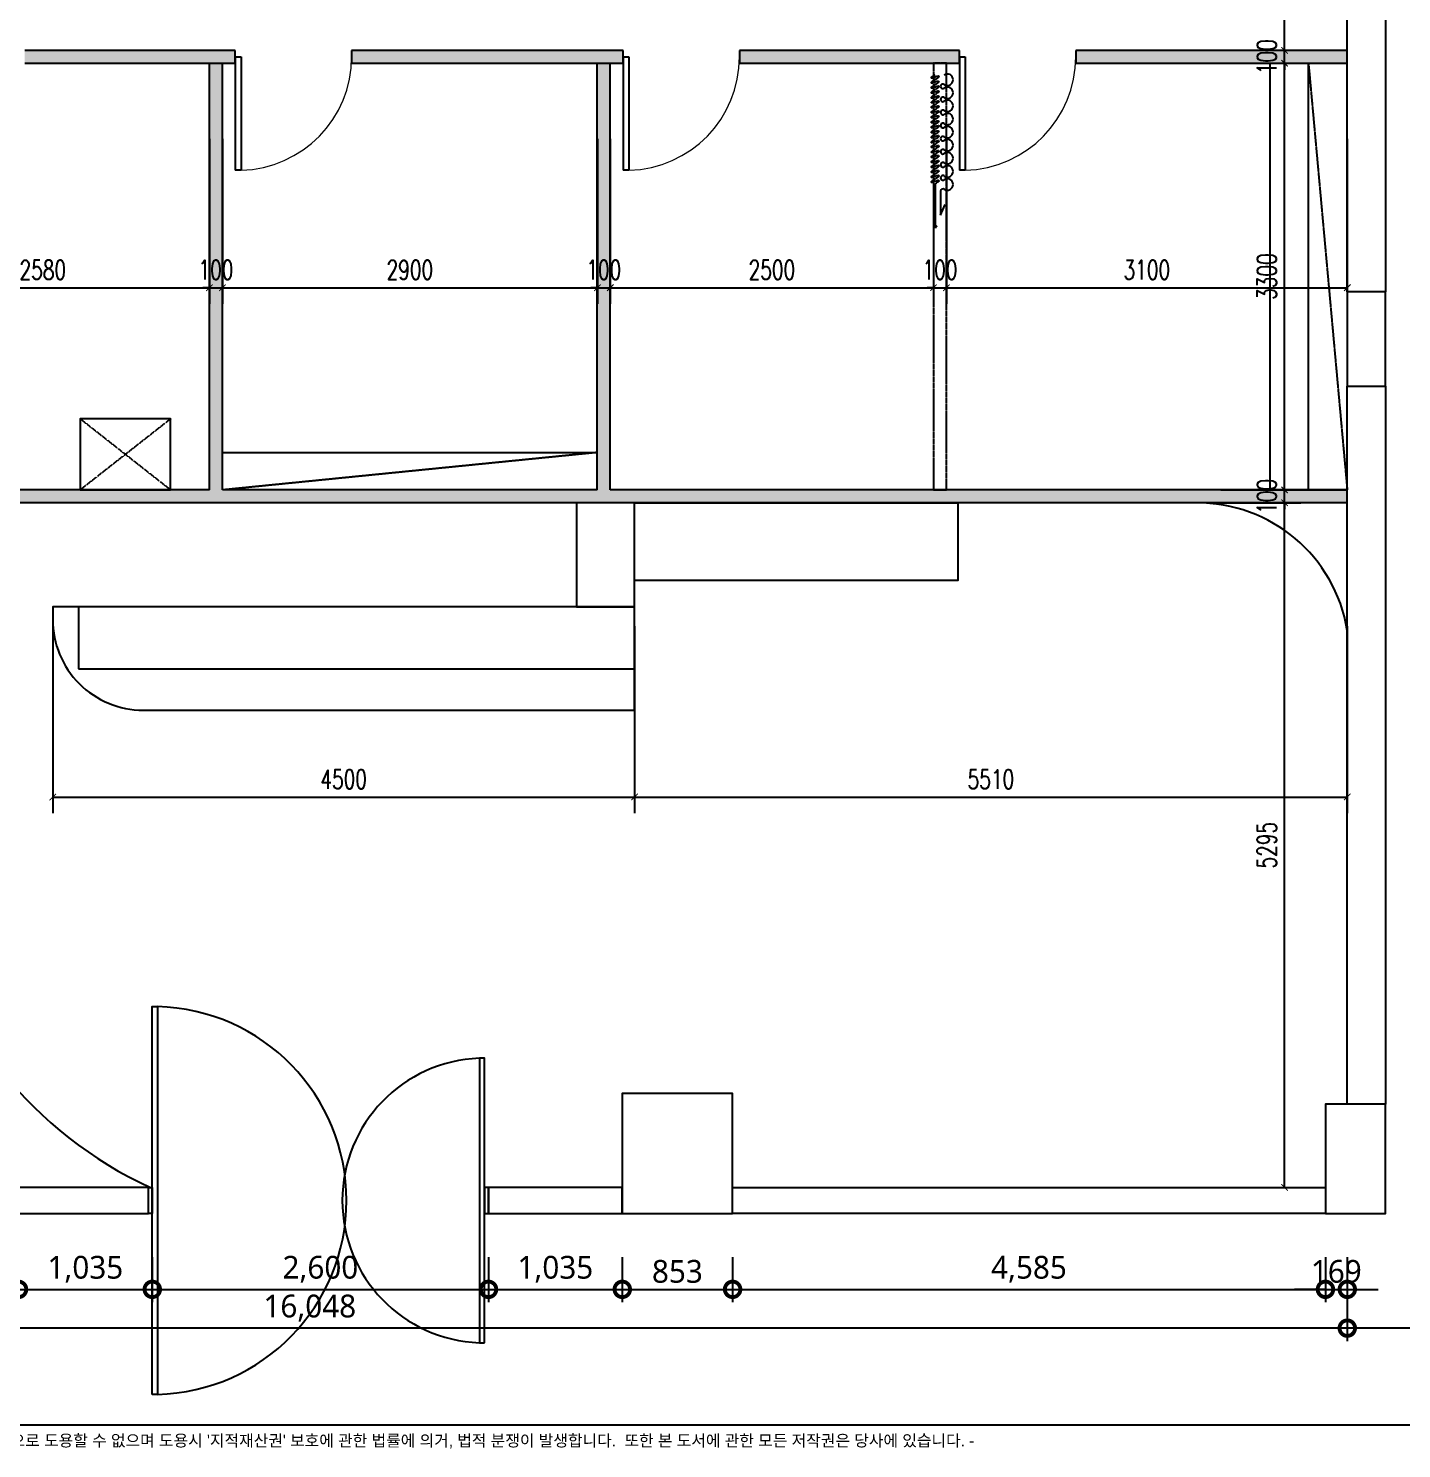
# Model space of a CAD drawing. Header units: millimetres. Extents: x -4 to 86791, y -1 to 44030.
# Drawn here: x 16558 to 27178, y 15153 to 26138 of the extents above; entities that cross this region are included whole.
import ezdxf
from ezdxf.enums import TextEntityAlignment as Align

# ---------------------------------------------------------------- set-up
doc = ezdxf.new("R2010")
doc.units = ezdxf.units.MM
doc.linetypes.add('$0$DASH', pattern=[0.35, 0.25, -0.1])
doc.linetypes.add('DASH', pattern=[0.35, 0.25, -0.1])
for name, color, linetype in [('0-窗帘', 3, 'Continuous'), ('07-DIM WAL', 5, 'Continuous'), ('2CONTINUOUS', 2, 'Continuous'), ('5.\\M+3C3A2\\M+3C8A3', 4, 'Continuous'), ('CO-DO-FR', 7, 'Continuous'), ('CO-DOOR', 8, 'Continuous'), ('FORM(YOURNAME)-11', 1, 'Continuous'), ('PUB_DIM', 3, 'Continuous'), ('PUB_HATCH', 8, 'Continuous'), ('WALL', 9, 'Continuous'), ('WINDOW', 4, 'Continuous')]:
    doc.layers.add(name, color=color, linetype=linetype)
doc.styles.add('_TCH_DIM_T3', font='SIMPLEX', dxfattribs={"width": 0.705882, "bigfont": 'GBCBIG'})
doc.styles.add('DAWIN', font='')
doc.styles.add('YOURNAME', font='HYWULM.TTF')
doc.styles.get('DAWIN').set_extended_font_data('NanumSquare')
doc.dimstyles.new('60', dxfattribs={"dimscale": 80, "dimtxt": 2.2, "dimasz": 3, "dimexe": 1.25, "dimexo": 0.625, "dimtad": 1, "dimdec": 0, "dimzin": 0, "dimdsep": 46, "dimlunit": 6, "dimtxsty": 'DAWIN', "dimblk1": 'DOTSMALL', "dimblk2": 'DOTSMALL', "dimsah": 1, "dimcen": 0.001, "dimclrd": 1, "dimclre": 1, "dimclrt": 3, "dimadec": 0, "dimazin": 0, "dimtfac": 1, "dimtdec": 0, "dimtix": 1, "dimtmove": 2, "dimatfit": 3, "dimldrblk": 'DOTSMALL', "dimfxl": 0, "dimtolj": 1, "dimtzin": 0, "dimarcsym": 0})
doc.dimstyles.new('_TCH_ARCH&&50', dxfattribs={"dimtxt": 148.75, "dimasz": 50, "dimexe": 125, "dimexo": 150, "dimgap": 63.125, "dimtad": 1, "dimdec": 0, "dimrnd": 5, "dimzin": 0, "dimdsep": 46, "dimtxsty": '_TCH_DIM_T3', "dimblk": 'ARCHTICK', "dimcen": 0.09, "dimclrt": 7, "dimazin": 2, "dimtfac": 1, "dimtdec": 0, "dimtix": 1, "dimtmove": 2, "dimatfit": 3, "dimfxl": 0, "dimtolj": 1, "dimtzin": 0, "dimarcsym": 0})

# ---------------------------------------------------------------- blocks, each defined once
blk = doc.blocks.new('FORM-PLAN')
at = {"layer": 'Defpoints', "color": 158}
blk.add_line((1346, -1285), (-71444, -1285), dxfattribs=at)
blk.add_lwpolyline([(-69444, 53115), (-64, 53115), (-64, 1215), (-69444, 1215)], close=True, dxfattribs=at)
at = {"layer": 'FORM(YOURNAME)-11', "color": 1, "style": 'YOURNAME'}
blk.add_text("- \\M+3BABB \\M+3B5B5\\M+3BCAD\\M+3B4C2 \\M+3BEEE\\M+3B6B0\\M+3C7D1 \\M+3B0E6\\M+3BFEC\\M+3BFA1\\M+3B5B5 \\M+3B9AB\\M+3B4DC\\M+3C0B8\\M+3B7CE \\M+3B5B5\\M+3BFEB\\M+3C7D2 \\M+3BCF6 \\M+3BEF8\\M+3C0B8\\M+3B8E7 \\M+3B5B5\\M+3BFEB\\M+3BDC3 '\\M+3C1F6\\M+3C0FB\\M+3C0E7\\M+3BBEA\\M+3B1C7' \\M+3BAB8\\M+3C8A3\\M+3BFA1 \\M+3B0FC\\M+3C7D1 \\M+3B9FD\\M+3B7FC\\M+3BFA1 \\M+3C0C7\\M+3B0C5, \\M+3B9FD\\M+3C0FB \\M+3BAD0\\M+3C0EF\\M+3C0CC \\M+3B9DF\\M+3BBFD\\M+3C7D5\\M+3B4CF\\M+3B4D9.  \\M+3B6C7\\M+3C7D1 \\M+3BABB \\M+3B5B5\\M+3BCAD\\M+3BFA1 \\M+3B0FC\\M+3C7D1 \\M+3B8F0\\M+3B5E7 \\M+3C0FA\\M+3C0DB\\M+3B1C7\\M+3C0BA \\M+3B4E7\\M+3BBE7\\M+3BFA1 \\M+3C0D6\\M+3BDC0\\M+3B4CF\\M+3B4D9. -", height=300, dxfattribs=at).set_placement((-32990, -1685), align=Align.MIDDLE_CENTER)
at = {"layer": 'FORM(YOURNAME)-11', "color": 3, "style": 'YOURNAME'}
for tag, height, p in [('1', 450, (9905, 18188)), ('2', 450, (9905, 17544)), ('3', 450, (9905, 16257)), ('4', 450, (9905, 14326)), ('5', 515, (9905, 12009)), ('6', 515, (9905, 9757)), ('7', 515, (9905, 7504)), ('8', 515, (9905, 5252)), ('9', 515, (9905, 2999)), ('10', 515, (5655, 811)), ('11', 515, (9905, 747)), ('12', 515, (5655, -1441)), ('13', 515, (9905, -1441))]:
    blk.add_attdef(tag, text='', height=height, dxfattribs=at).set_placement(p, align=Align.MIDDLE_RIGHT)
blk = doc.blocks.new('*U150')
at = {"xscale": 0.3000000000000001, "yscale": 0.3000000000000001, "zscale": 0.3000000000000001}
blk.add_blockref('FORM-PLAN', (29208, 15721), dxfattribs=at)
blk = doc.blocks.new('_DOTSMALL')
at = {"color": 0, "linetype": 'ByBlock', "const_width": 0.5}
blk.add_lwpolyline([(-0.0625, 0, 1), (0.0625, 0, 1)], format="xyb", close=True, dxfattribs=at)
blk = doc.blocks.new('*D63')
at = {"layer": '07-DIM WAL', "color": 1, "lineweight": -2, "ltscale": 10, "transparency": 16777216}
for p, q in [((10710, 16635), (10710, 15985)), ((26758, 16635), (26758, 15985)), ((26758, 16085), (10710, 16085))]:
    blk.add_line(p, q, dxfattribs=at)
at = {"layer": 'Defpoints', "color": 0, "ltscale": 10, "transparency": 16777216}
for p in [(10710, 16685), (26758, 16685), (10710, 16085)]:
    blk.add_point(p, dxfattribs=at)
at = {"layer": '07-DIM WAL', "color": 1, "lineweight": -2, "ltscale": 10, "transparency": 16777216, "xscale": 240, "yscale": 240, "zscale": 240, "rotation": 180}
blk.add_blockref('_DOTSMALL', (10710, 16085), dxfattribs=at)
at = {"layer": '07-DIM WAL', "color": 1, "lineweight": -2, "ltscale": 10, "transparency": 16777216, "xscale": 240, "yscale": 240, "zscale": 240}
blk.add_blockref('_DOTSMALL', (26758, 16085), dxfattribs=at)
at = {"layer": '07-DIM WAL', "color": 3, "ltscale": 10, "transparency": 16777216, "insert": (18734, 16240), "char_height": 176, "attachment_point": 5, "style": 'DAWIN'}
blk.add_mtext('\\A1;16,048', dxfattribs=at)
blk = doc.blocks.new('*D67')
at = {"layer": '07-DIM WAL', "color": 1, "lineweight": -2, "ltscale": 10, "transparency": 16777216}
for p, q in [((16481, 16635), (16481, 16285)), ((17516, 16635), (17516, 16285)), ((16481, 16385), (17516, 16385))]:
    blk.add_line(p, q, dxfattribs=at)
at = {"layer": 'Defpoints', "color": 0, "ltscale": 10, "transparency": 16777216}
for p in [(16481, 16685), (17516, 16685), (17516, 16385)]:
    blk.add_point(p, dxfattribs=at)
at = {"layer": '07-DIM WAL', "color": 1, "lineweight": -2, "ltscale": 10, "transparency": 16777216, "xscale": 240, "yscale": 240, "zscale": 240, "rotation": 180}
blk.add_blockref('_DOTSMALL', (16481, 16385), dxfattribs=at)
at = {"layer": '07-DIM WAL', "color": 1, "lineweight": -2, "ltscale": 10, "transparency": 16777216, "xscale": 240, "yscale": 240, "zscale": 240}
blk.add_blockref('_DOTSMALL', (17516, 16385), dxfattribs=at)
at = {"layer": '07-DIM WAL', "color": 3, "ltscale": 10, "transparency": 16777216, "insert": (16998, 16540), "char_height": 176, "attachment_point": 5, "style": 'DAWIN'}
blk.add_mtext('\\A1;1,035', dxfattribs=at)
blk = doc.blocks.new('*D68')
at = {"layer": '07-DIM WAL', "color": 1, "lineweight": -2, "ltscale": 10, "transparency": 16777216}
for p, q in [((17516, 16635), (17516, 16285)), ((20116, 16635), (20116, 16285)), ((17516, 16385), (20116, 16385))]:
    blk.add_line(p, q, dxfattribs=at)
at = {"layer": 'Defpoints', "color": 0, "ltscale": 10, "transparency": 16777216}
for p in [(17516, 16685), (20116, 16685), (20116, 16385)]:
    blk.add_point(p, dxfattribs=at)
at = {"layer": '07-DIM WAL', "color": 1, "lineweight": -2, "ltscale": 10, "transparency": 16777216, "xscale": 240, "yscale": 240, "zscale": 240, "rotation": 180}
blk.add_blockref('_DOTSMALL', (17516, 16385), dxfattribs=at)
at = {"layer": '07-DIM WAL', "color": 1, "lineweight": -2, "ltscale": 10, "transparency": 16777216, "xscale": 240, "yscale": 240, "zscale": 240}
blk.add_blockref('_DOTSMALL', (20116, 16385), dxfattribs=at)
at = {"layer": '07-DIM WAL', "color": 3, "ltscale": 10, "transparency": 16777216, "insert": (18816, 16540), "char_height": 176, "attachment_point": 5, "style": 'DAWIN'}
blk.add_mtext('\\A1;2,600', dxfattribs=at)
blk = doc.blocks.new('*D69')
at = {"layer": '07-DIM WAL', "color": 1, "lineweight": -2, "ltscale": 10, "transparency": 16777216}
for p, q in [((20116, 16635), (20116, 16285)), ((21151, 16635), (21151, 16285)), ((20116, 16385), (21151, 16385))]:
    blk.add_line(p, q, dxfattribs=at)
at = {"layer": 'Defpoints', "color": 0, "ltscale": 10, "transparency": 16777216}
for p in [(20116, 16685), (21151, 16685), (21151, 16385)]:
    blk.add_point(p, dxfattribs=at)
at = {"layer": '07-DIM WAL', "color": 1, "lineweight": -2, "ltscale": 10, "transparency": 16777216, "xscale": 240, "yscale": 240, "zscale": 240, "rotation": 180}
blk.add_blockref('_DOTSMALL', (20116, 16385), dxfattribs=at)
at = {"layer": '07-DIM WAL', "color": 1, "lineweight": -2, "ltscale": 10, "transparency": 16777216, "xscale": 240, "yscale": 240, "zscale": 240}
blk.add_blockref('_DOTSMALL', (21151, 16385), dxfattribs=at)
at = {"layer": '07-DIM WAL', "color": 3, "ltscale": 10, "transparency": 16777216, "insert": (20633, 16540), "char_height": 176, "attachment_point": 5, "style": 'DAWIN'}
blk.add_mtext('\\A1;1,035', dxfattribs=at)
blk = doc.blocks.new('*D70')
at = {"layer": '07-DIM WAL', "color": 1, "lineweight": -2, "ltscale": 10, "transparency": 16777216}
for p, q in [((21151, 16635), (21151, 16285)), ((22004, 16635), (22004, 16285)), ((21151, 16385), (22004, 16385))]:
    blk.add_line(p, q, dxfattribs=at)
at = {"layer": 'Defpoints', "color": 0, "ltscale": 10, "transparency": 16777216}
for p in [(21151, 16685), (22004, 16685), (22004, 16385)]:
    blk.add_point(p, dxfattribs=at)
at = {"layer": '07-DIM WAL', "color": 1, "lineweight": -2, "ltscale": 10, "transparency": 16777216, "xscale": 240, "yscale": 240, "zscale": 240, "rotation": 180}
blk.add_blockref('_DOTSMALL', (21151, 16385), dxfattribs=at)
at = {"layer": '07-DIM WAL', "color": 1, "lineweight": -2, "ltscale": 10, "transparency": 16777216, "xscale": 240, "yscale": 240, "zscale": 240}
blk.add_blockref('_DOTSMALL', (22004, 16385), dxfattribs=at)
at = {"layer": '07-DIM WAL', "color": 3, "ltscale": 10, "transparency": 16777216, "insert": (21577, 16523), "char_height": 176, "attachment_point": 5, "style": 'DAWIN'}
blk.add_mtext('\\A1;853', dxfattribs=at)
blk = doc.blocks.new('*D71')
at = {"layer": '07-DIM WAL', "color": 1, "lineweight": -2, "ltscale": 10, "transparency": 16777216}
for p, q in [((22004, 16635), (22004, 16285)), ((26589, 16635), (26589, 16285)), ((22004, 16385), (26589, 16385))]:
    blk.add_line(p, q, dxfattribs=at)
at = {"layer": 'Defpoints', "color": 0, "ltscale": 10, "transparency": 16777216}
for p in [(22004, 16685), (26589, 16685), (26589, 16385)]:
    blk.add_point(p, dxfattribs=at)
at = {"layer": '07-DIM WAL', "color": 1, "lineweight": -2, "ltscale": 10, "transparency": 16777216, "xscale": 240, "yscale": 240, "zscale": 240, "rotation": 180}
blk.add_blockref('_DOTSMALL', (22004, 16385), dxfattribs=at)
at = {"layer": '07-DIM WAL', "color": 1, "lineweight": -2, "ltscale": 10, "transparency": 16777216, "xscale": 240, "yscale": 240, "zscale": 240}
blk.add_blockref('_DOTSMALL', (26589, 16385), dxfattribs=at)
at = {"layer": '07-DIM WAL', "color": 3, "ltscale": 10, "transparency": 16777216, "insert": (24296, 16540), "char_height": 176, "attachment_point": 5, "style": 'DAWIN'}
blk.add_mtext('\\A1;4,585', dxfattribs=at)
blk = doc.blocks.new('*D72')
at = {"layer": '07-DIM WAL', "color": 1, "lineweight": -2, "ltscale": 10, "transparency": 16777216}
for p, q in [((26589, 16635), (26589, 16285)), ((26758, 16635), (26758, 16285)), ((26589, 16385), (26349, 16385)), ((26589, 16385), (26758, 16385)), ((26758, 16385), (26998, 16385))]:
    blk.add_line(p, q, dxfattribs=at)
at = {"layer": 'Defpoints', "color": 0, "ltscale": 10, "transparency": 16777216}
for p in [(26589, 16685), (26758, 16685), (26758, 16385)]:
    blk.add_point(p, dxfattribs=at)
at = {"layer": '07-DIM WAL', "color": 1, "lineweight": -2, "ltscale": 10, "transparency": 16777216, "xscale": 240, "yscale": 240, "zscale": 240}
blk.add_blockref('_DOTSMALL', (26589, 16385), dxfattribs=at)
at = {"layer": '07-DIM WAL', "color": 1, "lineweight": -2, "ltscale": 10, "transparency": 16777216, "xscale": 240, "yscale": 240, "zscale": 240, "rotation": 180}
blk.add_blockref('_DOTSMALL', (26758, 16385), dxfattribs=at)
at = {"layer": '07-DIM WAL', "color": 3, "ltscale": 10, "transparency": 16777216, "insert": (26673, 16523), "char_height": 176, "attachment_point": 5, "style": 'DAWIN'}
blk.add_mtext('\\A1;169', dxfattribs=at)
blk = doc.blocks.new('VUFASU3')
at = {"layer": '2CONTINUOUS', "ltscale": 10}
for points in [[(275470, -6973), (275174, -6973), (275174, -7703), (275470, -7703)], [(275470, -7703), (275470, -6973)], [(270420, -14102), (270420, -13174), (269567, -13174), (269567, -14102)], [(275470, -13257), (275005, -13257), (275005, -14102)], [(275005, -14102), (275470, -14102), (275470, -13257)]]:
    blk.add_lwpolyline(points, dxfattribs=at)
at = {"layer": '5.\\M+3C3A2\\M+3C8A3', "ltscale": 10}
for points in [[(275174, -1352), (275470, -1352), (275470, -6973), (275174, -6973)], [(275174, -7703), (275470, -7703), (275470, -13257), (275174, -13257)], [(265902, -13902), (264897, -13902), (264897, -14102), (265902, -14102)], [(269567, -13902), (268532, -13902), (268532, -14102), (269567, -14102)], [(270420, -13902), (275005, -13902), (275005, -14102), (270420, -14102)]]:
    blk.add_lwpolyline(points, close=True, dxfattribs=at)
for points in [[(268532, -14102), (268532, -14102)], [(269567, -14102), (270420, -14102)]]:
    blk.add_lwpolyline(points, dxfattribs=at)
at = {"layer": 'CO-DO-FR'}
for points in [[(265902, -13902), (265932, -13902), (265932, -14102), (265902, -14102)], [(268532, -13902), (268502, -13902), (268502, -14102), (268532, -14102)]]:
    blk.add_lwpolyline(points, close=True, dxfattribs=at)
at = {"layer": 'CO-DOOR'}
for points in [[(265932, -15502), (265932, -12502), (265972, -12502), (265972, -15502)], [(268502, -15102), (268502, -12902), (268462, -12902), (268462, -15102)]]:
    blk.add_lwpolyline(points, close=True, dxfattribs=at)
for centre, radius, start, end in [((265935, -14002), 1500, 271.4126, 88.5874), ((268503, -14002), 1101, 92.1107, 267.8893)]:
    blk.add_arc(centre, radius, start, end, dxfattribs=at)
blk = doc.blocks.new('A$C709E0561')
at = {"layer": '0-窗帘'}
for p, q in [((849, 29), (1192, 29)), ((905, 71), (1091, 71)), ((1091, 71), (1009, 108))]:
    blk.add_line(p, q, dxfattribs=at)
for centre, start, end in [((1208, 61), 206.8177, 243.0269), ((1208, -3), 116.9731, 153.1823)]:
    blk.add_arc(centre, 36.1, start, end, dxfattribs=at)
for centre, major_axis, start_param, end_param in [((44, 124), (-31.3, 31.3), -0.785341, 1.400999), ((44, 124), (-31.3, 31.3), 3.311504, 5.497844), ((145, 124), (-31.3, 31.3), -0.785341, 1.400999), ((145, 124), (-31.3, 31.3), 3.311504, 5.497844), ((246, 124), (31.3, 31.3), 0.785455, 2.971795), ((246, 124), (31.3, 31.3), 4.8823, 7.06864), ((348, 124), (31.3, 31.3), 0.785455, 2.971795), ((348, 124), (-31.3, 31.3), 3.311504, 5.497844), ((449, 124), (31.3, 31.3), 0.785455, 2.971795), ((449, 124), (-31.3, 31.3), 3.311504, 5.497844), ((550, 124), (-31.3, 31.3), -0.785341, 1.400999), ((550, 124), (-31.3, 31.3), 3.311504, 5.497844), ((651, 124), (31.3, 31.3), 0.785455, 2.971795), ((651, 124), (-31.3, 31.3), 3.311504, 5.497844), ((753, 124), (31.3, 31.3), 0.785455, 2.971795), ((753, 124), (-31.3, 31.3), 3.311504, 5.497844), ((854, 124), (31.3, 31.3), 0.785455, 2.971795), ((854, 124), (31.3, 31.3), 4.8823, 7.06864), ((95, 89), (12.6, 12.6), 1.740708, 3.927048), ((95, 89), (12.6, 12.6), 3.927048, 6.113388), ((196, 89), (-12.6, 12.6), 0.169911, 4.542591), ((297, 89), (-12.6, 12.6), 0.169911, 4.542591), ((398, 89), (-12.6, 12.6), 0.169911, 4.542591), ((500, 89), (12.6, 12.6), 1.740708, 3.927048), ((500, 89), (12.6, 12.6), 3.927048, 6.113388), ((601, 89), (-12.6, 12.6), 0.169911, 4.542591), ((702, 89), (-12.6, 12.6), 0.169911, 4.542591), ((803, 89), (12.6, 12.6), 1.740708, 6.113388), ((905, 89), (-12.6, 12.6), 0.169911, 2.356251)]:
    blk.add_ellipse(centre, major_axis=major_axis, ratio=1, start_param=start_param, end_param=end_param, dxfattribs=at)
at = {"layer": '0-窗帘', "extrusion": (0, 0, -1)}
for centre, start_param, end_param in [((14, 29), 1.716714, 4.858306), ((33, 29), -1.424879, 1.716714), ((52, 29), 1.716714, 4.858306), ((72, 29), -1.424879, 1.716714), ((91, 29), 1.716714, 4.858306), ((110, 29), -1.424879, 1.716714), ((129, 29), 1.716714, 4.858306), ((148, 29), -1.424879, 1.716714), ((168, 29), 1.716714, 4.858306), ((187, 29), -1.424879, 1.716714), ((206, 29), 1.716714, 4.858306), ((225, 29), -1.424879, 1.716714), ((244, 29), 1.716714, 4.858306), ((264, 29), -1.424879, 1.716714), ((283, 29), 1.716714, 4.858306), ((302, 29), -1.424879, 1.716714), ((321, 29), 1.716714, 4.858306), ((340, 29), -1.424879, 1.716714), ((360, 29), 1.716714, 4.858306), ((379, 29), -1.424879, 1.716714), ((398, 29), 1.716714, 4.858306), ((417, 29), -1.424879, 1.716714), ((436, 29), 1.716714, 4.858306), ((456, 29), -1.424879, 1.716714), ((475, 29), 1.716714, 4.858306), ((494, 29), -1.424879, 1.716714), ((513, 29), 1.716714, 4.858306), ((532, 29), -1.424879, 1.716714), ((551, 29), 1.716714, 4.858306), ((571, 29), -1.424879, 1.716714), ((590, 29), 1.716714, 4.858306), ((609, 29), -1.424879, 1.716714), ((628, 29), 1.716714, 4.858306), ((647, 29), -1.424879, 1.716714), ((667, 29), 1.716714, 4.858306), ((686, 29), -1.424879, 1.716714), ((705, 29), 1.716714, 4.858306), ((724, 29), -1.424879, 1.716714), ((743, 29), 1.716714, 4.858306), ((763, 29), -1.424879, 1.716714), ((782, 29), 1.716714, 4.858306), ((801, 29), -1.424879, 1.716714), ((820, 29), 1.716714, 4.858306), ((839, 29), -1.424879, 1.716714)]:
    blk.add_ellipse(centre, major_axis=(-16.5, 28.6), ratio=0.254545, start_param=start_param, end_param=end_param, dxfattribs=at)
blk = doc.blocks.new('_ArchTick')
at = {"color": 0, "linetype": 'ByBlock', "const_width": 0.15}
blk.add_lwpolyline([(-0.5, -0.5), (0.5, 0.5)], dxfattribs=at)
blk = doc.blocks.new('*D103')
at = {"layer": 'Defpoints', "color": 0, "transparency": 16777216}
for p in [(25630, 22468), (26273, 22468), (25630, 17173)]:
    blk.add_point(p, dxfattribs=at)
at = {"layer": 'PUB_DIM', "color": 0, "lineweight": -2, "transparency": 16777216}
for p, q in [((25780, 22468), (26398, 22468)), ((26273, 17173), (26273, 22468)), ((25780, 17173), (26398, 17173))]:
    blk.add_line(p, q, dxfattribs=at)
at = {"layer": 'PUB_DIM', "color": 0, "lineweight": -2, "transparency": 16777216, "xscale": 50, "yscale": 50, "zscale": 50}
for p, rotation in [((26273, 22468), 90), ((26273, 17173), 270)]:
    blk.add_blockref('_ArchTick', p, dxfattribs=dict(at, rotation=rotation))
at = {"layer": 'PUB_DIM', "color": 7, "transparency": 16777216, "insert": (26136, 19820), "char_height": 148.8, "attachment_point": 5, "rotation": 90, "style": '_TCH_DIM_T3'}
blk.add_mtext('\\A1;5295', dxfattribs=at)
blk = doc.blocks.new('*D104')
at = {"layer": 'Defpoints', "color": 0, "transparency": 16777216}
for p in [(25630, 22568), (26273, 22568), (25630, 22468)]:
    blk.add_point(p, dxfattribs=at)
at = {"layer": 'PUB_DIM', "color": 0, "lineweight": -2, "transparency": 16777216}
for p, q in [((25780, 22568), (26398, 22568)), ((26273, 22568), (26273, 22618)), ((26273, 22468), (26273, 22568)), ((25780, 22468), (26398, 22468)), ((26273, 22468), (26273, 22418))]:
    blk.add_line(p, q, dxfattribs=at)
at = {"layer": 'PUB_DIM', "color": 0, "lineweight": -2, "transparency": 16777216, "xscale": 50, "yscale": 50, "zscale": 50}
for p, rotation in [((26273, 22568), 270), ((26273, 22468), 90)]:
    blk.add_blockref('_ArchTick', p, dxfattribs=dict(at, rotation=rotation))
at = {"layer": 'PUB_DIM', "color": 7, "transparency": 16777216, "insert": (26136, 22518), "char_height": 148.8, "attachment_point": 5, "rotation": 90, "style": '_TCH_DIM_T3'}
blk.add_mtext('\\A1;100', dxfattribs=at)
blk = doc.blocks.new('*D105')
at = {"layer": 'Defpoints', "color": 0, "transparency": 16777216}
for p in [(25630, 25868), (26273, 25868), (25630, 22568)]:
    blk.add_point(p, dxfattribs=at)
at = {"layer": 'PUB_DIM', "color": 0, "lineweight": -2, "transparency": 16777216}
for p, q in [((25780, 25868), (26398, 25868)), ((26273, 22568), (26273, 25868)), ((25780, 22568), (26398, 22568))]:
    blk.add_line(p, q, dxfattribs=at)
at = {"layer": 'PUB_DIM', "color": 0, "lineweight": -2, "transparency": 16777216, "xscale": 50, "yscale": 50, "zscale": 50}
for p, rotation in [((26273, 25868), 90), ((26273, 22568), 270)]:
    blk.add_blockref('_ArchTick', p, dxfattribs=dict(at, rotation=rotation))
at = {"layer": 'PUB_DIM', "color": 7, "transparency": 16777216, "insert": (26136, 24218), "char_height": 148.8, "attachment_point": 5, "rotation": 90, "style": '_TCH_DIM_T3'}
blk.add_mtext('\\A1;3300', dxfattribs=at)
blk = doc.blocks.new('*D106')
at = {"layer": 'Defpoints', "color": 0, "transparency": 16777216}
for p in [(25630, 25968), (26273, 25968), (25630, 25868)]:
    blk.add_point(p, dxfattribs=at)
at = {"layer": 'PUB_DIM', "color": 0, "lineweight": -2, "transparency": 16777216}
for p, q in [((25780, 25968), (26398, 25968)), ((26273, 25968), (26273, 26018)), ((26273, 25868), (26273, 25968)), ((25780, 25868), (26398, 25868)), ((26273, 25868), (26273, 25818))]:
    blk.add_line(p, q, dxfattribs=at)
at = {"layer": 'PUB_DIM', "color": 0, "lineweight": -2, "transparency": 16777216, "xscale": 50, "yscale": 50, "zscale": 50}
for p, rotation in [((26273, 25968), 270), ((26273, 25868), 90)]:
    blk.add_blockref('_ArchTick', p, dxfattribs=dict(at, rotation=rotation))
at = {"layer": 'PUB_DIM', "color": 7, "transparency": 16777216, "insert": (26136, 25918), "char_height": 148.8, "attachment_point": 5, "rotation": 90, "style": '_TCH_DIM_T3'}
blk.add_mtext('\\A1;100', dxfattribs=at)
blk = doc.blocks.new('*D107')
at = {"layer": 'Defpoints', "color": 0, "transparency": 16777216}
for p in [(25630, 27468), (26273, 27468), (25630, 25968)]:
    blk.add_point(p, dxfattribs=at)
at = {"layer": 'PUB_DIM', "color": 0, "lineweight": -2, "transparency": 16777216}
for p, q in [((25780, 27468), (26398, 27468)), ((26273, 25968), (26273, 27468)), ((25780, 25968), (26398, 25968))]:
    blk.add_line(p, q, dxfattribs=at)
at = {"layer": 'PUB_DIM', "color": 0, "lineweight": -2, "transparency": 16777216, "xscale": 50, "yscale": 50, "zscale": 50}
for p, rotation in [((26273, 27468), 90), ((26273, 25968), 270)]:
    blk.add_blockref('_ArchTick', p, dxfattribs=dict(at, rotation=rotation))
at = {"layer": 'PUB_DIM', "color": 7, "transparency": 16777216, "insert": (26136, 26718), "char_height": 148.8, "attachment_point": 5, "rotation": 90, "style": '_TCH_DIM_T3'}
blk.add_mtext('\\A1;1500', dxfattribs=at)
blk = doc.blocks.new('*D129')
at = {"layer": 'Defpoints', "color": 0, "transparency": 16777216}
for p in [(16746, 21665), (21246, 21665), (21246, 20193)]:
    blk.add_point(p, dxfattribs=at)
at = {"layer": 'PUB_DIM', "color": 0, "lineweight": -2, "transparency": 16777216}
for p, q in [((16746, 21515), (16746, 20068)), ((21246, 21515), (21246, 20068)), ((16746, 20193), (21246, 20193))]:
    blk.add_line(p, q, dxfattribs=at)
at = {"layer": 'PUB_DIM', "color": 0, "lineweight": -2, "transparency": 16777216, "xscale": 50, "yscale": 50, "zscale": 50, "rotation": 180}
blk.add_blockref('_ArchTick', (16746, 20193), dxfattribs=at)
at = {"layer": 'PUB_DIM', "color": 0, "lineweight": -2, "transparency": 16777216, "xscale": 50, "yscale": 50, "zscale": 50}
blk.add_blockref('_ArchTick', (21246, 20193), dxfattribs=at)
at = {"layer": 'PUB_DIM', "color": 7, "transparency": 16777216, "insert": (18996, 20330), "char_height": 148.8, "attachment_point": 5, "style": '_TCH_DIM_T3'}
blk.add_mtext('\\A1;4500', dxfattribs=at)
blk = doc.blocks.new('*D130')
at = {"layer": 'Defpoints', "color": 0, "transparency": 16777216}
for p in [(21246, 21665), (26758, 21665), (26758, 20193)]:
    blk.add_point(p, dxfattribs=at)
at = {"layer": 'PUB_DIM', "color": 0, "lineweight": -2, "transparency": 16777216}
for p, q in [((21246, 21515), (21246, 20068)), ((26758, 21515), (26758, 20068)), ((21246, 20193), (26758, 20193))]:
    blk.add_line(p, q, dxfattribs=at)
at = {"layer": 'PUB_DIM', "color": 0, "lineweight": -2, "transparency": 16777216, "xscale": 50, "yscale": 50, "zscale": 50, "rotation": 180}
blk.add_blockref('_ArchTick', (21246, 20193), dxfattribs=at)
at = {"layer": 'PUB_DIM', "color": 0, "lineweight": -2, "transparency": 16777216, "xscale": 50, "yscale": 50, "zscale": 50}
blk.add_blockref('_ArchTick', (26758, 20193), dxfattribs=at)
at = {"layer": 'PUB_DIM', "color": 7, "transparency": 16777216, "insert": (24002, 20330), "char_height": 148.8, "attachment_point": 5, "style": '_TCH_DIM_T3'}
blk.add_mtext('\\A1;5510', dxfattribs=at)
blk = doc.blocks.new('*D135')
at = {"layer": 'Defpoints', "color": 0, "transparency": 16777216}
for p in [(23658, 25433), (26758, 25433), (26758, 24132)]:
    blk.add_point(p, dxfattribs=at)
at = {"layer": 'PUB_DIM', "color": 0, "lineweight": -2, "transparency": 16777216}
for p, q in [((23658, 25283), (23658, 24007)), ((26758, 25283), (26758, 24007)), ((23658, 24132), (26758, 24132))]:
    blk.add_line(p, q, dxfattribs=at)
at = {"layer": 'PUB_DIM', "color": 0, "lineweight": -2, "transparency": 16777216, "xscale": 50, "yscale": 50, "zscale": 50, "rotation": 180}
blk.add_blockref('_ArchTick', (23658, 24132), dxfattribs=at)
at = {"layer": 'PUB_DIM', "color": 0, "lineweight": -2, "transparency": 16777216, "xscale": 50, "yscale": 50, "zscale": 50}
blk.add_blockref('_ArchTick', (26758, 24132), dxfattribs=at)
at = {"layer": 'PUB_DIM', "color": 7, "transparency": 16777216, "insert": (25208, 24270), "char_height": 148.8, "attachment_point": 5, "style": '_TCH_DIM_T3'}
blk.add_mtext('\\A1;3100', dxfattribs=at)
blk = doc.blocks.new('*D136')
at = {"layer": 'Defpoints', "color": 0, "transparency": 16777216}
for p in [(23558, 25433), (23658, 25433), (23658, 24132)]:
    blk.add_point(p, dxfattribs=at)
at = {"layer": 'PUB_DIM', "color": 0, "lineweight": -2, "transparency": 16777216}
for p, q in [((23558, 25283), (23558, 24007)), ((23658, 25283), (23658, 24007)), ((23558, 24132), (23508, 24132)), ((23558, 24132), (23658, 24132)), ((23658, 24132), (23708, 24132))]:
    blk.add_line(p, q, dxfattribs=at)
at = {"layer": 'PUB_DIM', "color": 0, "lineweight": -2, "transparency": 16777216, "xscale": 50, "yscale": 50, "zscale": 50}
blk.add_blockref('_ArchTick', (23558, 24132), dxfattribs=at)
at = {"layer": 'PUB_DIM', "color": 0, "lineweight": -2, "transparency": 16777216, "xscale": 50, "yscale": 50, "zscale": 50, "rotation": 180}
blk.add_blockref('_ArchTick', (23658, 24132), dxfattribs=at)
at = {"layer": 'PUB_DIM', "color": 7, "transparency": 16777216, "insert": (23608, 24270), "char_height": 148.8, "attachment_point": 5, "style": '_TCH_DIM_T3'}
blk.add_mtext('\\A1;100', dxfattribs=at)
blk = doc.blocks.new('*D137')
at = {"layer": 'Defpoints', "color": 0, "transparency": 16777216}
for p in [(21058, 25433), (23558, 25433), (23558, 24132)]:
    blk.add_point(p, dxfattribs=at)
at = {"layer": 'PUB_DIM', "color": 0, "lineweight": -2, "transparency": 16777216}
for p, q in [((21058, 25283), (21058, 24007)), ((23558, 25283), (23558, 24007)), ((21058, 24132), (23558, 24132))]:
    blk.add_line(p, q, dxfattribs=at)
at = {"layer": 'PUB_DIM', "color": 0, "lineweight": -2, "transparency": 16777216, "xscale": 50, "yscale": 50, "zscale": 50, "rotation": 180}
blk.add_blockref('_ArchTick', (21058, 24132), dxfattribs=at)
at = {"layer": 'PUB_DIM', "color": 0, "lineweight": -2, "transparency": 16777216, "xscale": 50, "yscale": 50, "zscale": 50}
blk.add_blockref('_ArchTick', (23558, 24132), dxfattribs=at)
at = {"layer": 'PUB_DIM', "color": 7, "transparency": 16777216, "insert": (22308, 24270), "char_height": 148.8, "attachment_point": 5, "style": '_TCH_DIM_T3'}
blk.add_mtext('\\A1;2500', dxfattribs=at)
blk = doc.blocks.new('*D138')
at = {"layer": 'Defpoints', "color": 0, "transparency": 16777216}
for p in [(20958, 25433), (21058, 25433), (21058, 24132)]:
    blk.add_point(p, dxfattribs=at)
at = {"layer": 'PUB_DIM', "color": 0, "lineweight": -2, "transparency": 16777216}
for p, q in [((20958, 25283), (20958, 24007)), ((21058, 25283), (21058, 24007)), ((20958, 24132), (20908, 24132)), ((20958, 24132), (21058, 24132)), ((21058, 24132), (21108, 24132))]:
    blk.add_line(p, q, dxfattribs=at)
at = {"layer": 'PUB_DIM', "color": 0, "lineweight": -2, "transparency": 16777216, "xscale": 50, "yscale": 50, "zscale": 50}
blk.add_blockref('_ArchTick', (20958, 24132), dxfattribs=at)
at = {"layer": 'PUB_DIM', "color": 0, "lineweight": -2, "transparency": 16777216, "xscale": 50, "yscale": 50, "zscale": 50, "rotation": 180}
blk.add_blockref('_ArchTick', (21058, 24132), dxfattribs=at)
at = {"layer": 'PUB_DIM', "color": 7, "transparency": 16777216, "insert": (21008, 24270), "char_height": 148.8, "attachment_point": 5, "style": '_TCH_DIM_T3'}
blk.add_mtext('\\A1;100', dxfattribs=at)
blk = doc.blocks.new('*D139')
at = {"layer": 'Defpoints', "color": 0, "transparency": 16777216}
for p in [(18058, 25433), (20958, 25433), (20958, 24132)]:
    blk.add_point(p, dxfattribs=at)
at = {"layer": 'PUB_DIM', "color": 0, "lineweight": -2, "transparency": 16777216}
for p, q in [((18058, 25283), (18058, 24007)), ((20958, 25283), (20958, 24007)), ((18058, 24132), (20958, 24132))]:
    blk.add_line(p, q, dxfattribs=at)
at = {"layer": 'PUB_DIM', "color": 0, "lineweight": -2, "transparency": 16777216, "xscale": 50, "yscale": 50, "zscale": 50, "rotation": 180}
blk.add_blockref('_ArchTick', (18058, 24132), dxfattribs=at)
at = {"layer": 'PUB_DIM', "color": 0, "lineweight": -2, "transparency": 16777216, "xscale": 50, "yscale": 50, "zscale": 50}
blk.add_blockref('_ArchTick', (20958, 24132), dxfattribs=at)
at = {"layer": 'PUB_DIM', "color": 7, "transparency": 16777216, "insert": (19508, 24270), "char_height": 148.8, "attachment_point": 5, "style": '_TCH_DIM_T3'}
blk.add_mtext('\\A1;2900', dxfattribs=at)
blk = doc.blocks.new('*D140')
at = {"layer": 'Defpoints', "color": 0, "transparency": 16777216}
for p in [(17958, 25433), (18058, 25433), (18058, 24132)]:
    blk.add_point(p, dxfattribs=at)
at = {"layer": 'PUB_DIM', "color": 0, "lineweight": -2, "transparency": 16777216}
for p, q in [((17958, 25283), (17958, 24007)), ((18058, 25283), (18058, 24007)), ((17958, 24132), (17908, 24132)), ((17958, 24132), (18058, 24132)), ((18058, 24132), (18108, 24132))]:
    blk.add_line(p, q, dxfattribs=at)
at = {"layer": 'PUB_DIM', "color": 0, "lineweight": -2, "transparency": 16777216, "xscale": 50, "yscale": 50, "zscale": 50}
blk.add_blockref('_ArchTick', (17958, 24132), dxfattribs=at)
at = {"layer": 'PUB_DIM', "color": 0, "lineweight": -2, "transparency": 16777216, "xscale": 50, "yscale": 50, "zscale": 50, "rotation": 180}
blk.add_blockref('_ArchTick', (18058, 24132), dxfattribs=at)
at = {"layer": 'PUB_DIM', "color": 7, "transparency": 16777216, "insert": (18008, 24270), "char_height": 148.8, "attachment_point": 5, "style": '_TCH_DIM_T3'}
blk.add_mtext('\\A1;100', dxfattribs=at)
blk = doc.blocks.new('*D141')
at = {"layer": 'Defpoints', "color": 0, "transparency": 16777216}
for p in [(15380, 25433), (17958, 25433), (17958, 24132)]:
    blk.add_point(p, dxfattribs=at)
at = {"layer": 'PUB_DIM', "color": 0, "lineweight": -2, "transparency": 16777216}
for p, q in [((15380, 25283), (15380, 24007)), ((17958, 25283), (17958, 24007)), ((15380, 24132), (17958, 24132))]:
    blk.add_line(p, q, dxfattribs=at)
at = {"layer": 'PUB_DIM', "color": 0, "lineweight": -2, "transparency": 16777216, "xscale": 50, "yscale": 50, "zscale": 50, "rotation": 180}
blk.add_blockref('_ArchTick', (15380, 24132), dxfattribs=at)
at = {"layer": 'PUB_DIM', "color": 0, "lineweight": -2, "transparency": 16777216, "xscale": 50, "yscale": 50, "zscale": 50}
blk.add_blockref('_ArchTick', (17958, 24132), dxfattribs=at)
at = {"layer": 'PUB_DIM', "color": 7, "transparency": 16777216, "insert": (16669, 24270), "char_height": 148.8, "attachment_point": 5, "style": '_TCH_DIM_T3'}
blk.add_mtext('\\A1;2580', dxfattribs=at)
blk = doc.blocks.new('$DorLib2D$00000001')
for p, q in [((0.45, 0.975), (0.5, 0.975)), ((0.45, 0), (0.45, 0.975)), ((0.5, 0), (0.5, 0.975)), ((0.5, 0), (0.45, 0))]:
    blk.add_line(p, q)
at = {"lineweight": 13}
blk.add_arc((0.475, 0), 0.975, 91.4693, 180, dxfattribs=at)

msp = doc.modelspace()

# ---------------------------------------------------------------- hatches: boundary and pattern name
at = {"layer": 'PUB_HATCH'}
for points in [[(16529.7, 25867.6), (18157.7, 25867.6), (18157.7, 25967.6), (16529.7, 25967.6)], [(19057.7, 25867.6), (21157.7, 25867.6), (21157.7, 25967.6), (19057.7, 25967.6)], [(22057.7, 25867.6), (23757.7, 25867.6), (23757.7, 25967.6), (22057.7, 25967.6)], [(26757.7, 25967.6), (24657.7, 25967.6), (24657.7, 25867.6), (26757.7, 25867.6)], [(18007.7, 22534.3), (18057.7, 22567.6), (18057.7, 25867.6), (17957.7, 25867.6), (17957.7, 22567.6)], [(21007.7, 22534.3), (21057.7, 22567.6), (21057.7, 25867.6), (20957.7, 25867.6), (20957.7, 22567.6)], [(18007.7, 22534.3), (17957.7, 22567.6), (16329.7, 22567.6), (16329.7, 22467.6), (18007.7, 22467.6)], [(21007.7, 22534.3), (20957.7, 22567.6), (18057.7, 22567.6), (18007.7, 22534.3), (18007.7, 22467.6), (21007.7, 22467.6)], [(26757.7, 22567.6), (21057.7, 22567.6), (21007.7, 22534.3), (21007.7, 22467.6), (26757.7, 22467.6)]]:
    msp.add_hatch(color=256, dxfattribs=at).paths.add_polyline_path(points)

# ---------------------------------------------------------------- linework, layer by layer
at = {"color": 8, "linetype": '$0$DASH', "ltscale": 10}
for p, q in [((17657.7, 22567.6), (16957.7, 23117.6)), ((17657.7, 23117.6), (16957.7, 22567.6))]:
    msp.add_line(p, q, dxfattribs=at)
for p, q in [((16945.7, 21664.6), (16945.7, 21184.6)), ((16945.7, 21184.6), (21245.7, 21184.6))]:
    msp.add_line(p, q)
msp.add_lwpolyline([(23657.7, 25867.6), (23557.7, 25867.6), (23557.7, 22567.6), (23657.7, 22567.6)], close=True, dxfattribs=at)
for points in [[(26157.7, 25867.6), (26157.7, 22567.6), (26757.7, 22567.6)], [(21245.7, 22467.6), (20795.7, 22467.6), (20795.7, 21664.6), (21245.7, 21664.6), (21245.7, 22467.6)]]:
    msp.add_lwpolyline(points)
at = {"color": 8, "linetype": 'DASH', "ltscale": 5}
for points in [[(26457.7, 22567.6), (26457.7, 25867.6), (26757.7, 22567.6)], [(18057.7, 22857.6), (20957.7, 22857.6), (18057.7, 22567.6)]]:
    msp.add_lwpolyline(points, dxfattribs=at)
for points in [[(17657.7, 22567.6), (17657.7, 23117.6), (16957.7, 23117.6), (16957.7, 22567.6)], [(21245.7, 22467.6), (23745.7, 22467.6), (23745.7, 21867.6), (21245.7, 21867.6)]]:
    msp.add_lwpolyline(points, close=True)
msp.add_lwpolyline([(17445.7, 20864.6), (21245.7, 20864.6), (21245.7, 21664.6), (16745.7, 21664.6), (16745.7, 21564.6, 0.4142136)], format="xyb", close=True)
for centre, radius, start, end in [((25600, 21295), 1172.6, 9.1617, 90.6379), ((18820.1, 20042.7), 3158.8, 192.03338, 245.31151)]:
    msp.add_arc(centre, radius, start, end)
at = {"layer": 'WALL'}
for p, q in [((18157.7, 25967.6), (16529.7, 25967.6)), ((18157.7, 25867.6), (18157.7, 25967.6)), ((21157.7, 25967.6), (19057.7, 25967.6)), ((19057.7, 25967.6), (19057.7, 25867.6)), ((21157.7, 25867.6), (21157.7, 25967.6)), ((23757.7, 25967.6), (22057.7, 25967.6)), ((22057.7, 25967.6), (22057.7, 25867.6)), ((23757.7, 25867.6), (23757.7, 25967.6)), ((26757.7, 25967.6), (24657.7, 25967.6)), ((24657.7, 25967.6), (24657.7, 25867.6)), ((26757.7, 25867.6), (26757.7, 25967.6)), ((16529.7, 25867.6), (18157.7, 25867.6)), ((17957.7, 22567.6), (17957.7, 25867.6)), ((17957.7, 25867.6), (18057.7, 25867.6)), ((18057.7, 22567.6), (18057.7, 25867.6)), ((19057.7, 25867.6), (21157.7, 25867.6)), ((20957.7, 22567.6), (20957.7, 25867.6)), ((20957.7, 25867.6), (21057.7, 25867.6)), ((21057.7, 22567.6), (21057.7, 25867.6)), ((22057.7, 25867.6), (23757.7, 25867.6)), ((24657.7, 25867.6), (26757.7, 25867.6)), ((17957.7, 22567.6), (16329.7, 22567.6)), ((20957.7, 22567.6), (18057.7, 22567.6)), ((26757.7, 22567.6), (21057.7, 22567.6)), ((26757.7, 22467.6), (26757.7, 22567.6)), ((18007.7, 22467.6), (16329.7, 22467.6)), ((21007.7, 22467.6), (18007.7, 22467.6)), ((26757.7, 22467.6), (21007.7, 22467.6))]:
    msp.add_line(p, q, dxfattribs=at)

# ---------------------------------------------------------------- block references
msp.add_blockref('*U150', (0, 0))
at = {"ltscale": 10}
msp.add_blockref('VUFASU3', (-248416.6, 31074.2), dxfattribs=at)
at = {"rotation": 270}
msp.add_blockref('A$C709E0561', (23541.2, 25784.5), dxfattribs=at)
at = {"layer": 'WINDOW', "xscale": -900, "yscale": -900, "zscale": -900}
for p in [(18607.7, 25917.6), (21607.7, 25917.6), (24207.7, 25917.6)]:
    msp.add_blockref('$DorLib2D$00000001', p, dxfattribs=at)

# ---------------------------------------------------------------- dimensions: what is measured, and where the dimension line sits
at = {"layer": '07-DIM WAL', "ltscale": 10}
dim = msp.add_linear_dim(base=(10709.7, 16085.1), p1=(26757.7, 16685.1), p2=(10709.7, 16685.1), dimstyle='60', dxfattribs=at)
dim.commit()
dim.dimension.update_dxf_attribs({"geometry": '*D63', "text_midpoint": (18733.7, 16239.9)})
for base, p1, p2, picture, middle in [((17515.7, 16385.1), (16480.7, 16685.1), (17515.7, 16685.1), '*D67', (16998.2, 16539.9)), ((20115.7, 16385.1), (17515.7, 16685.1), (20115.7, 16685.1), '*D68', (18815.7, 16539.9)), ((21150.7, 16385.1), (20115.7, 16685.1), (21150.7, 16685.1), '*D69', (20633.2, 16539.9)), ((22003.7, 16385.1), (21150.7, 16685.1), (22003.7, 16685.1), '*D70', (21577.2, 16523.1)), ((26588.7, 16385.1), (22003.7, 16685.1), (26588.7, 16685.1), '*D71', (24296.2, 16539.9)), ((26757.7, 16385.1), (26588.7, 16685.1), (26757.7, 16685.1), '*D72', (26673.2, 16523.1))]:
    dim = msp.add_linear_dim(base=base, p1=p1, p2=p2, dimstyle='60', override={"dimtmove": 2}, dxfattribs=at)
    dim.commit()
    dim.dimension.update_dxf_attribs({"geometry": picture, "text_midpoint": middle})
at = {"layer": 'PUB_DIM'}
for p1, p2, distance, picture, middle in [((25630.3, 25967.6), (25630.3, 27467.6), -642.8, '*D107', (26135.6, 26717.6)), ((25630.3, 25867.6), (25630.3, 25967.6), -642.8, '*D106', (26135.6, 25917.6)), ((25630.3, 22567.6), (25630.3, 25867.6), -642.8, '*D105', (26135.6, 24217.6)), ((15379.7, 25432.8), (17957.7, 25432.8), -1300.7, '*D141', (16668.7, 24269.6)), ((17957.7, 25432.8), (18057.7, 25432.8), -1300.7, '*D140', (18007.7, 24269.6)), ((18057.7, 25432.8), (20957.7, 25432.8), -1300.7, '*D139', (19507.7, 24269.6)), ((20957.7, 25432.8), (21057.7, 25432.8), -1300.7, '*D138', (21007.7, 24269.6)), ((21057.7, 25432.8), (23557.7, 25432.8), -1300.7, '*D137', (22307.7, 24269.6)), ((23557.7, 25432.8), (23657.7, 25432.8), -1300.7, '*D136', (23607.7, 24269.6)), ((23657.7, 25432.8), (26757.7, 25432.8), -1300.7, '*D135', (25207.7, 24269.6)), ((25630.3, 22467.6), (25630.3, 22567.6), -642.8, '*D104', (26135.6, 22517.6)), ((25630.3, 17172.6), (25630.3, 22467.6), -642.8, '*D103', (26135.6, 19820.1)), ((16745.7, 21664.6), (21245.7, 21664.6), -1471.8, '*D129', (18995.7, 20330.3)), ((21245.7, 21664.6), (26757.7, 21664.6), -1471.8, '*D130', (24001.7, 20330.3))]:
    dim = msp.add_aligned_dim(p1=p1, p2=p2, distance=distance, dimstyle='_TCH_ARCH&&50', dxfattribs=at)
    dim.commit()
    dim.dimension.update_dxf_attribs({"geometry": picture, "text_midpoint": middle})

doc.saveas('drawing.dxf')
